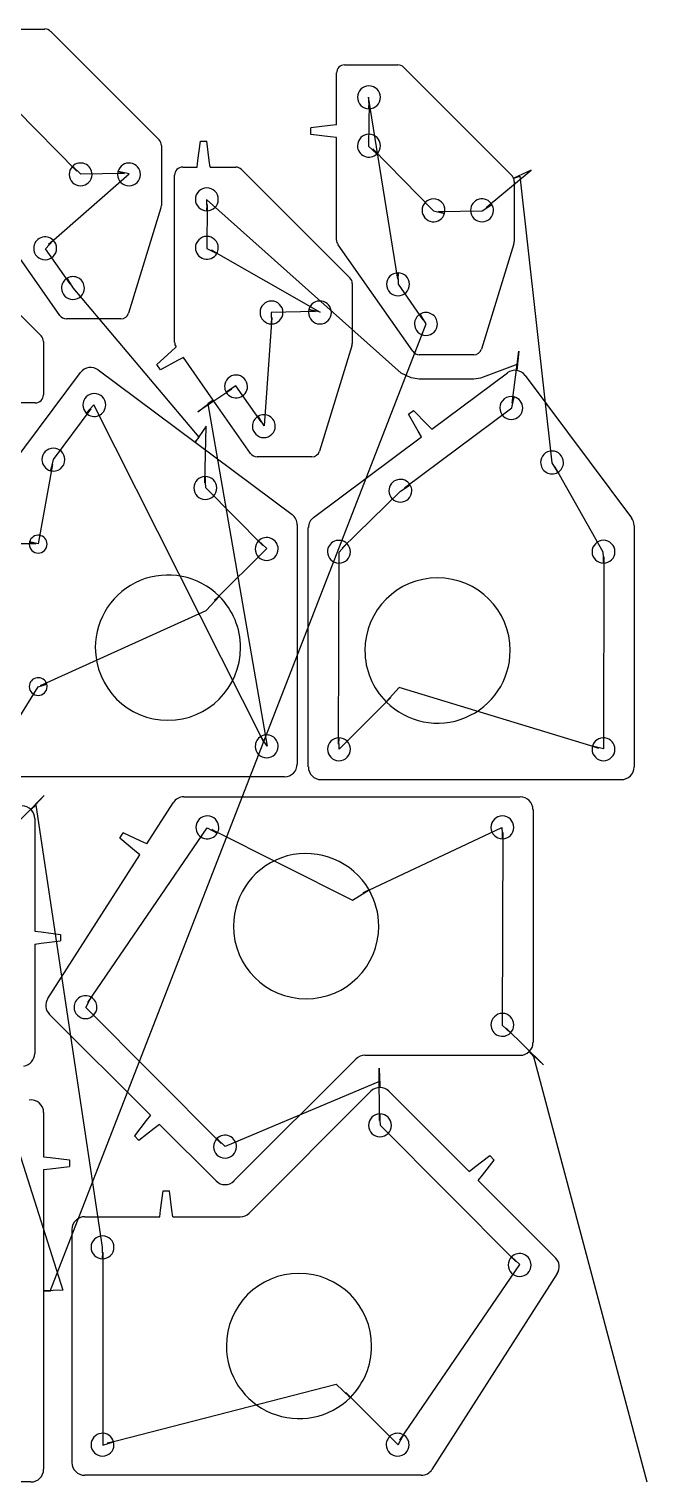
# Model space of a CAD drawing. Header units: inches. Extents: x 1 to 12.9, y 1 to 12.4.
# Drawn here: x 8.07 to 12.85, y 1 to 12.24 of the extents above; entities that cross this region are included whole.
import ezdxf

# ---------------------------------------------------------------- set-up
doc = ezdxf.new("R2010")
doc.units = ezdxf.units.IN
doc.layers.get('0').update_dxf_attribs({"linetype": 'CONTINUOUS'})
doc.layers.add('3', color=7, linetype='CONTINUOUS')
doc.layers.add('9', color=7, linetype='CONTINUOUS')

msp = doc.modelspace()

# ---------------------------------------------------------------- linework, layer by layer
at = {"color": 0, "linetype": 'CONTINUOUS'}
for p, q in [((10.922, 10.307), (10.695, 11.715)), ((8.439, 11.144), (7.972, 11.618)), ((10.701, 11.677), (10.696, 11.338)), ((10.249, 11.428), (10.249, 11.478)), ((9.395, 11.375), (9.445, 11.375)), ((10.728, 11.315), (11.198, 10.837)), ((11.606, 10.862), (11.955, 11.152)), ((8.22, 10.575), (8.844, 11.122)), ((8.805, 11.126), (8.471, 11.121)), ((11.866, 11.105), (12.113, 8.887)), ((10.948, 9.58), (9.442, 10.925)), ((9.448, 10.886), (9.444, 10.546)), ((11.237, 10.832), (11.576, 10.837)), ((8.388, 10.271), (8.197, 10.543)), ((9.48, 10.532), (10.321, 10.053)), ((9.386, 9.084), (8.412, 10.241)), ((11.118, 9.993), (10.928, 10.268)), ((9.948, 10.011), (9.889, 9.172)), ((10.282, 10.058), (9.942, 10.05)), ((8.232, 2.476), (11.143, 9.963)), ((11.808, 9.349), (11.858, 9.751)), ((9.086, 9.607), (9.057, 9.648)), ((11.027, 9.544), (10.948, 9.58)), ((11.852, 9.651), (11.563, 9.542)), ((9.639, 9.456), (9.376, 9.28)), ((9.865, 9.203), (9.669, 9.481)), ((11.089, 9.535), (11.027, 9.544)), ((11.51, 9.535), (11.089, 9.535)), ((11.563, 9.542), (11.51, 9.535)), ((9.887, 6.725), (8.571, 9.336)), ((9.453, 9.344), (9.911, 6.694)), ((8.548, 9.305), (8.255, 8.912)), ((10.974, 8.692), (11.804, 9.311)), ((11.005, 9.262), (11.045, 9.292)), ((9.43, 8.731), (9.439, 9.17)), ((8.25, 8.873), (8.141, 8.26)), ((12.137, 8.856), (12.51, 8.198)), ((9.879, 8.246), (9.436, 8.693)), ((10.492, 8.227), (10.944, 8.667)), ((8.121, 8.26), (7.035, 8.256)), ((9.505, 7.82), (9.91, 8.223)), ((10.464, 6.709), (10.469, 8.195)), ((12.516, 8.159), (12.515, 6.674)), ((8.158, 7.162), (9.44, 7.743)), ((7.878, 6.727), (8.141, 7.152)), ((12.476, 6.678), (10.934, 7.147)), ((10.869, 7.07), (10.47, 6.671)), ((7.903, 6.024), (8.186, 6.313)), ((8.121, 6.236), (8.634, 2.816)), ((8.523, 4.709), (9.447, 6.062)), ((8.771, 5.982), (8.798, 6.024)), ((9.483, 6.048), (10.573, 5.502)), ((10.655, 5.559), (11.728, 6.065)), ((11.735, 6.026), (11.73, 4.535)), ((8.313, 5.237), (8.313, 5.187)), ((9.557, 3.62), (8.509, 4.672)), ((11.761, 4.512), (12.05, 4.229)), ((11.973, 4.293), (12.85, 1)), ((10.782, 3.798), (10.778, 4.202)), ((10.787, 4.102), (9.588, 3.597)), ((11.836, 2.705), (10.788, 3.759)), ((7.958, 3.662), (8.332, 2.485)), ((8.92, 3.643), (8.884, 3.679)), ((8.382, 3.492), (8.382, 3.442)), ((11.634, 3.527), (11.669, 3.491)), ((9.106, 3.252), (9.156, 3.252)), ((8.64, 2.777), (8.639, 1.285)), ((10.939, 1.323), (11.867, 2.682)), ((8.675, 1.3), (10.445, 1.756)), ((10.521, 1.691), (10.925, 1.286))]:
    msp.add_line(p, q, dxfattribs=at)
at = {"layer": '3', "color": 3, "linetype": 'CONTINUOUS'}
for p, q in [((7.781, 12.243), (8.192, 12.243)), ((8.237, 12.225), (9.075, 11.386)), ((10.511, 11.965), (10.923, 11.965)), ((10.967, 11.947), (11.805, 11.109)), ((10.449, 11.503), (10.449, 11.903)), ((10.449, 11.503), (10.398, 11.496)), ((10.449, 11.403), (10.398, 11.409)), ((10.449, 10.61), (10.449, 11.403)), ((9.093, 11.342), (9.093, 10.877)), ((9.258, 11.175), (9.37, 11.175)), ((9.37, 11.175), (9.376, 11.226)), ((9.47, 11.175), (9.463, 11.226)), ((9.47, 11.175), (9.669, 11.175)), ((9.714, 11.156), (10.552, 10.318)), ((9.195, 9.819), (9.195, 11.112)), ((11.824, 11.064), (11.824, 10.6)), ((8.307, 10.027), (7.73, 10.852)), ((9.09, 10.859), (8.839, 10.045)), ((11.038, 9.75), (10.46, 10.574)), ((11.821, 10.581), (11.57, 9.767)), ((7.525, 10.505), (8.162, 9.869)), ((10.57, 10.274), (10.57, 9.809)), ((8.78, 10.001), (8.358, 10.001)), ((8.18, 9.824), (8.18, 9.413)), ((9.207, 9.784), (9.168, 9.749)), ((10.568, 9.791), (10.316, 8.976)), ((9.264, 9.702), (9.218, 9.678)), ((9.495, 9.371), (9.264, 9.702)), ((11.51, 9.723), (11.089, 9.723)), ((7.654, 8.496), (8.467, 9.585)), ((8.605, 9.605), (9.355, 9.046)), ((11.185, 9.147), (11.77, 9.583)), ((11.907, 9.563), (12.73, 8.46)), ((8.118, 9.35), (7.493, 9.35)), ((9.784, 8.959), (9.495, 9.371)), ((11.105, 9.087), (11.079, 9.132)), ((11.185, 9.147), (11.149, 9.184)), ((9.355, 9.046), (10.104, 8.486)), ((10.27, 8.464), (11.105, 9.087)), ((10.257, 8.932), (9.835, 8.932)), ((10.144, 8.407), (10.144, 6.555)), ((10.23, 6.533), (10.23, 8.385)), ((12.75, 8.402), (12.75, 6.533)), ((10.046, 6.456), (6.946, 6.456)), ((12.652, 6.434), (10.329, 6.434)), ((9.267, 6.301), (11.87, 6.301)), ((8.98, 5.937), (9.184, 6.256)), ((11.969, 6.203), (11.969, 4.4)), ((8.113, 6.133), (8.113, 5.262)), ((8.98, 5.937), (8.933, 5.959)), ((8.214, 4.741), (8.926, 5.853)), ((8.926, 5.853), (8.886, 5.886)), ((8.113, 5.262), (8.164, 5.256)), ((8.113, 5.162), (8.164, 5.169)), ((8.113, 5.162), (8.113, 4.316)), ((9.008, 3.838), (8.227, 4.618)), ((10.598, 4.272), (9.655, 3.33)), ((11.87, 4.301), (10.668, 4.301)), ((9.772, 3.081), (10.715, 4.024)), ((10.854, 4.024), (11.475, 3.403)), ((8.182, 3.858), (8.182, 3.517)), ((9.008, 3.838), (8.976, 3.797)), ((9.079, 3.767), (9.038, 3.735)), ((9.516, 3.33), (9.079, 3.767)), ((8.182, 3.517), (8.233, 3.511)), ((8.182, 3.417), (8.233, 3.424)), ((8.182, 3.417), (8.182, 2.478)), ((11.475, 3.403), (11.515, 3.435)), ((11.545, 3.332), (11.577, 3.373)), ((11.545, 3.332), (12.143, 2.735)), ((8.5, 3.052), (9.081, 3.052)), ((9.081, 3.052), (9.087, 3.103)), ((9.181, 3.052), (9.174, 3.103)), ((9.181, 3.052), (9.703, 3.052)), ((8.402, 1.15), (8.402, 2.954)), ((12.156, 2.612), (11.187, 1.097)), ((8.182, 2.478), (8.182, 1.098)), ((11.104, 1.052), (8.5, 1.052)), ((8.084, 1), (1.588, 1))]:
    msp.add_line(p, q, dxfattribs=at)
for centre, radius, start, end in [((8.192, 12.181), 0.0625, 45, 90), ((10.511, 11.903), 0.0625, 90, 180), ((10.923, 11.903), 0.0625, 45, 90), ((10.699, 11.715), 0.0886, 360, 180), ((10.699, 11.715), 0.0886, 180, 270), ((10.699, 11.715), 0.0886, 270, 0), ((9.031, 11.342), 0.0625, 0, 45), ((10.699, 11.34), 0.0886, 360, 180), ((10.699, 11.34), 0.0886, 180, 315), ((10.699, 11.34), 0.0886, 315, 0), ((8.468, 11.118), 0.0886, 135, 180), ((8.468, 11.118), 0.0886, 360, 135), ((8.843, 11.118), 0.0886, 165, 180), ((8.843, 11.118), 0.0886, 360, 165), ((9.258, 11.112), 0.0625, 90, 180), ((9.669, 11.112), 0.0625, 45, 90), ((8.468, 11.118), 0.0886, 180, 360), ((8.843, 11.118), 0.0886, 180, 360), ((11.761, 11.064), 0.0625, 22.5, 45), ((11.761, 11.064), 0.0625, 0, 22.5), ((9.445, 10.925), 0.0886, 360, 180), ((9.445, 10.925), 0.0886, 180, 270), ((9.445, 10.925), 0.0886, 270, 0), ((11.199, 10.84), 0.0886, 360, 180), ((11.574, 10.84), 0.0886, 30, 180), ((9.031, 10.877), 0.0625, 342.8559, 360), ((11.199, 10.84), 0.0886, 180, 345), ((11.199, 10.84), 0.0886, 345, 0), ((11.574, 10.84), 0.0886, 180, 360), ((11.574, 10.84), 0.0886, 360, 30), ((8.194, 10.546), 0.0886, 45, 180), ((8.194, 10.546), 0.0886, 360, 45), ((9.445, 10.55), 0.0886, 360, 180), ((10.511, 10.61), 0.0625, 180, 215), ((11.761, 10.6), 0.0625, 342.8559, 0), ((8.194, 10.546), 0.0886, 180, 360), ((9.445, 10.55), 0.0886, 180, 330), ((9.445, 10.55), 0.0886, 330, 0), ((10.924, 10.268), 0.0886, 90, 180), ((10.924, 10.268), 0.0886, 360, 90), ((8.409, 10.239), 0.0886, 120, 180), ((8.409, 10.239), 0.0886, 180, 360), ((8.409, 10.239), 0.0886, 360, 120), ((10.508, 10.274), 0.0625, 0, 45), ((10.924, 10.268), 0.0886, 180, 360), ((9.945, 10.05), 0.0886, 360, 180), ((10.32, 10.05), 0.0886, 360, 165), ((8.358, 10.063), 0.0625, 215, 270), ((8.78, 10.063), 0.0625, 270, 342.8559), ((9.945, 10.05), 0.0886, 180, 270), ((9.945, 10.05), 0.0886, 270, 0), ((10.32, 10.05), 0.0886, 165, 180), ((10.32, 10.05), 0.0886, 180, 360), ((11.14, 9.961), 0.0886, 120, 180), ((11.14, 9.961), 0.0886, 360, 120), ((11.14, 9.961), 0.0886, 180, 360), ((8.118, 9.824), 0.0625, 360, 45), ((9.258, 9.819), 0.0625, 180, 215), ((10.508, 9.809), 0.0625, 342.8559, 360), ((11.089, 9.785), 0.0625, 215, 270), ((11.51, 9.785), 0.0625, 270, 342.8559), ((8.546, 9.526), 0.0984, 53.2589, 143.2589), ((9.671, 9.477), 0.0886, 360, 180), ((11.828, 9.504), 0.0984, 81.7411, 126.7411), ((11.828, 9.504), 0.0984, 36.7411, 81.7411), ((9.671, 9.477), 0.0886, 180, 210), ((9.671, 9.477), 0.0886, 210, 0), ((8.118, 9.413), 0.0625, 270, 360), ((8.574, 9.334), 0.0886, 360, 180), ((8.574, 9.334), 0.0886, 180, 225), ((8.574, 9.334), 0.0886, 225, 0), ((11.8, 9.311), 0.0886, 75, 180), ((11.8, 9.311), 0.0886, 360, 75), ((9.886, 9.17), 0.0886, 120, 180), ((9.886, 9.17), 0.0886, 360, 120), ((11.8, 9.311), 0.0886, 180, 360), ((9.886, 9.17), 0.0886, 180, 360), ((8.258, 8.911), 0.0886, 360, 180), ((8.258, 8.911), 0.0886, 180, 255), ((8.258, 8.911), 0.0886, 255, 0), ((9.835, 8.995), 0.0625, 215, 270), ((10.257, 8.995), 0.0625, 270, 342.8559), ((12.116, 8.889), 0.0886, 360, 180), ((12.116, 8.889), 0.0886, 180, 300), ((12.116, 8.889), 0.0886, 300, 0), ((9.433, 8.692), 0.0886, 90, 180), ((9.433, 8.692), 0.0886, 360, 90), ((9.433, 8.692), 0.0886, 180, 360), ((10.942, 8.67), 0.0886, 30, 180), ((10.942, 8.67), 0.0886, 180, 360), ((10.942, 8.67), 0.0886, 360, 30), ((10.046, 8.407), 0.0984, 360, 53.2589), ((10.329, 8.385), 0.0984, 126.7411, 180), ((12.652, 8.402), 0.0984, 360, 36.7411), ((8.14, 8.257), 0.0689, 360, 165), ((8.14, 8.257), 0.0689, 165, 180), ((8.14, 8.257), 0.0689, 180, 360), ((9.908, 8.22), 0.0886, 135, 180), ((9.908, 8.22), 0.0886, 180, 360), ((9.908, 8.22), 0.0886, 360, 135), ((10.467, 8.198), 0.0886, 45, 180), ((10.467, 8.198), 0.0886, 360, 45), ((12.514, 8.198), 0.0886, 360, 180), ((10.467, 8.198), 0.0886, 180, 360), ((12.514, 8.198), 0.0886, 180, 270), ((12.514, 8.198), 0.0886, 270, 0), ((9.144, 7.456), 0.562, 45, 180), ((11.23, 7.434), 0.562, 360, 180), ((9.144, 7.456), 0.562, 360, 45), ((9.144, 7.456), 0.562, 180, 360), ((11.23, 7.434), 0.562, 180, 225), ((11.23, 7.434), 0.562, 225, 0), ((8.14, 7.155), 0.0689, 15, 180), ((8.14, 7.155), 0.0689, 180, 360), ((8.14, 7.155), 0.0689, 360, 15), ((9.908, 6.692), 0.0886, 120, 180), ((9.908, 6.692), 0.0886, 360, 120), ((10.467, 6.67), 0.0886, 90, 180), ((10.467, 6.67), 0.0886, 360, 90), ((12.514, 6.67), 0.0886, 360, 165), ((9.908, 6.692), 0.0886, 180, 360), ((10.467, 6.67), 0.0886, 180, 360), ((12.514, 6.67), 0.0886, 165, 180), ((12.514, 6.67), 0.0886, 180, 360), ((10.046, 6.555), 0.0984, 270, 360), ((10.329, 6.533), 0.0984, 180, 270), ((12.652, 6.533), 0.0984, 270, 360), ((9.267, 6.203), 0.0984, 90, 147.3828), ((11.87, 6.203), 0.0984, 360, 90), ((8.015, 6.133), 0.0984, 45, 90), ((8.015, 6.133), 0.0984, 0, 45), ((9.449, 6.065), 0.0886, 360, 180), ((11.732, 6.065), 0.0886, 360, 180), ((9.449, 6.065), 0.0886, 180, 330), ((9.449, 6.065), 0.0886, 330, 0), ((11.732, 6.065), 0.0886, 180, 270), ((11.732, 6.065), 0.0886, 270, 0), ((10.213, 5.301), 0.562, 30, 180), ((10.213, 5.301), 0.562, 360, 30), ((10.213, 5.301), 0.562, 180, 360), ((8.297, 4.688), 0.0984, 147.3828, 225), ((8.506, 4.674), 0.0886, 60, 180), ((8.506, 4.674), 0.0886, 360, 60), ((8.506, 4.674), 0.0886, 180, 360), ((11.732, 4.537), 0.0886, 360, 180), ((11.732, 4.537), 0.0886, 180, 315), ((11.732, 4.537), 0.0886, 315, 0), ((11.87, 4.4), 0.0984, 315, 360), ((8.015, 4.316), 0.0984, 278.2589, 360), ((10.668, 4.203), 0.0984, 90, 135), ((11.87, 4.4), 0.0984, 270, 315), ((10.784, 3.954), 0.0984, 90, 135), ((10.784, 3.954), 0.0984, 45, 90), ((8.084, 3.858), 0.0984, 360, 98.2589), ((10.784, 3.759), 0.0886, 90, 180), ((10.784, 3.759), 0.0886, 360, 90), ((10.784, 3.759), 0.0886, 180, 360), ((9.586, 3.594), 0.0886, 135, 180), ((9.586, 3.594), 0.0886, 360, 135), ((9.586, 3.594), 0.0886, 180, 360), ((9.586, 3.399), 0.0984, 225, 315), ((8.5, 2.954), 0.0984, 90, 180), ((9.703, 3.15), 0.0984, 270, 315), ((8.638, 2.816), 0.0886, 360, 180), ((8.638, 2.816), 0.0886, 180, 270), ((8.638, 2.816), 0.0886, 270, 0), ((11.865, 2.679), 0.0886, 135, 180), ((11.865, 2.679), 0.0886, 360, 135), ((12.073, 2.665), 0.0984, 327.3828, 45), ((10.158, 2.052), 0.562, 360, 180), ((11.865, 2.679), 0.0886, 180, 360), ((10.158, 2.052), 0.562, 180, 315), ((10.158, 2.052), 0.562, 315, 0), ((8.638, 1.288), 0.0886, 15, 180), ((10.921, 1.288), 0.0886, 60, 180), ((10.921, 1.288), 0.0886, 360, 60), ((8.638, 1.288), 0.0886, 180, 360), ((8.638, 1.288), 0.0886, 360, 15), ((10.921, 1.288), 0.0886, 180, 360), ((8.5, 1.15), 0.0984, 180, 270), ((8.084, 1.098), 0.0984, 270, 0), ((11.104, 1.15), 0.0984, 270, 327.3828)]:
    msp.add_arc(centre, radius, start, end, dxfattribs=at)
at = {"layer": '9', "color": 9, "linetype": 'CONTINUOUS'}
for p, q in [((10.695, 11.715), (10.699, 11.627)), ((10.699, 11.627), (10.701, 11.677)), ((10.398, 11.496), (10.249, 11.478)), ((9.376, 11.226), (9.395, 11.375)), ((9.463, 11.226), (9.445, 11.375)), ((10.398, 11.409), (10.249, 11.428)), ((10.696, 11.338), (10.761, 11.278)), ((10.761, 11.278), (10.728, 11.315)), ((8.471, 11.121), (8.406, 11.181)), ((8.406, 11.181), (8.439, 11.144)), ((8.844, 11.122), (8.758, 11.141)), ((8.758, 11.141), (8.805, 11.126)), ((11.955, 11.152), (11.819, 11.088)), ((11.819, 11.088), (11.866, 11.105)), ((9.442, 10.925), (9.445, 10.836)), ((9.445, 10.836), (9.448, 10.886)), ((11.198, 10.837), (11.284, 10.817)), ((11.284, 10.817), (11.237, 10.832)), ((11.576, 10.837), (11.651, 10.885)), ((11.651, 10.885), (11.606, 10.862)), ((8.197, 10.543), (8.257, 10.608)), ((8.257, 10.608), (8.22, 10.575)), ((9.444, 10.546), (9.522, 10.505)), ((9.522, 10.505), (9.48, 10.532)), ((10.924, 10.357), (10.922, 10.307)), ((10.928, 10.268), (10.924, 10.357)), ((8.412, 10.241), (8.365, 10.315)), ((8.365, 10.315), (8.388, 10.271)), ((9.942, 10.05), (9.945, 9.961)), ((9.945, 9.961), (9.948, 10.011)), ((10.321, 10.053), (10.235, 10.073)), ((10.235, 10.073), (10.282, 10.058)), ((11.143, 9.963), (11.095, 10.038)), ((11.095, 10.038), (11.118, 9.993)), ((9.168, 9.749), (9.057, 9.648)), ((9.218, 9.678), (9.086, 9.607)), ((11.858, 9.751), (11.843, 9.602)), ((11.843, 9.602), (11.852, 9.651)), ((9.669, 9.481), (9.594, 9.433)), ((9.594, 9.433), (9.639, 9.456)), ((8.571, 9.336), (8.511, 9.271)), ((9.376, 9.28), (9.495, 9.371)), ((9.495, 9.371), (9.453, 9.344)), ((11.804, 9.311), (11.823, 9.397)), ((11.823, 9.397), (11.808, 9.349)), ((8.511, 9.271), (8.548, 9.305)), ((9.889, 9.172), (9.842, 9.247)), ((9.842, 9.247), (9.865, 9.203)), ((11.079, 9.132), (11.005, 9.262)), ((11.149, 9.184), (11.045, 9.292)), ((9.439, 9.17), (9.355, 9.046)), ((9.355, 9.046), (9.386, 9.084)), ((8.255, 8.912), (8.235, 8.825)), ((12.113, 8.887), (12.16, 8.812)), ((8.235, 8.825), (8.25, 8.873)), ((9.433, 8.781), (9.43, 8.731)), ((9.436, 8.693), (9.433, 8.781)), ((12.16, 8.812), (12.137, 8.856)), ((10.944, 8.667), (11.018, 8.715)), ((11.018, 8.715), (10.974, 8.692)), ((8.141, 8.26), (8.074, 8.275)), ((8.074, 8.275), (8.121, 8.26)), ((9.91, 8.223), (9.845, 8.283)), ((9.845, 8.283), (9.879, 8.246)), ((10.469, 8.195), (10.529, 8.261)), ((10.529, 8.261), (10.492, 8.227)), ((12.51, 8.198), (12.514, 8.109)), ((12.514, 8.109), (12.516, 8.159)), ((9.44, 7.743), (9.542, 7.854)), ((9.542, 7.854), (9.505, 7.82)), ((8.141, 7.152), (8.207, 7.173)), ((8.207, 7.173), (8.158, 7.162)), ((10.934, 7.147), (10.833, 7.036)), ((10.833, 7.036), (10.869, 7.07)), ((9.911, 6.694), (9.863, 6.769)), ((9.863, 6.769), (9.887, 6.725)), ((10.467, 6.759), (10.464, 6.709)), ((10.47, 6.671), (10.467, 6.759)), ((12.515, 6.674), (12.428, 6.693)), ((12.428, 6.693), (12.476, 6.678)), ((8.186, 6.313), (8.084, 6.202)), ((8.084, 6.202), (8.121, 6.236)), ((8.886, 5.886), (8.771, 5.982)), ((8.933, 5.959), (8.798, 6.024)), ((9.447, 6.062), (9.526, 6.021)), ((9.526, 6.021), (9.483, 6.048)), ((11.728, 6.065), (11.732, 5.976)), ((11.732, 5.976), (11.735, 6.026)), ((10.573, 5.502), (10.7, 5.582)), ((10.7, 5.582), (10.655, 5.559)), ((8.164, 5.256), (8.313, 5.237)), ((8.164, 5.169), (8.313, 5.187)), ((8.509, 4.672), (8.55, 4.751)), ((8.55, 4.751), (8.523, 4.709)), ((11.73, 4.535), (11.795, 4.475)), ((11.795, 4.475), (11.761, 4.512)), ((12.05, 4.229), (11.94, 4.33)), ((11.94, 4.33), (11.973, 4.293)), ((10.778, 4.202), (10.784, 4.052)), ((10.784, 4.052), (10.787, 4.102)), ((10.784, 3.848), (10.782, 3.798)), ((10.788, 3.759), (10.784, 3.848)), ((8.976, 3.797), (8.884, 3.679)), ((9.038, 3.735), (8.92, 3.643)), ((9.588, 3.597), (9.523, 3.657)), ((9.523, 3.657), (9.557, 3.62)), ((8.233, 3.511), (8.382, 3.492)), ((11.515, 3.435), (11.634, 3.527)), ((11.577, 3.373), (11.669, 3.491)), ((8.233, 3.424), (8.382, 3.442)), ((9.087, 3.103), (9.106, 3.252)), ((9.174, 3.103), (9.156, 3.252)), ((8.634, 2.816), (8.638, 2.727)), ((8.638, 2.727), (8.64, 2.777)), ((11.867, 2.682), (11.802, 2.742)), ((11.802, 2.742), (11.836, 2.705)), ((8.332, 2.485), (8.182, 2.478)), ((8.182, 2.478), (8.232, 2.476)), ((10.445, 1.756), (10.555, 1.654)), ((10.555, 1.654), (10.521, 1.691)), ((10.925, 1.286), (10.966, 1.365)), ((10.966, 1.365), (10.939, 1.323)), ((8.639, 1.285), (8.723, 1.311)), ((8.723, 1.311), (8.675, 1.3))]:
    msp.add_line(p, q, dxfattribs=at)

doc.saveas('drawing.dxf')
